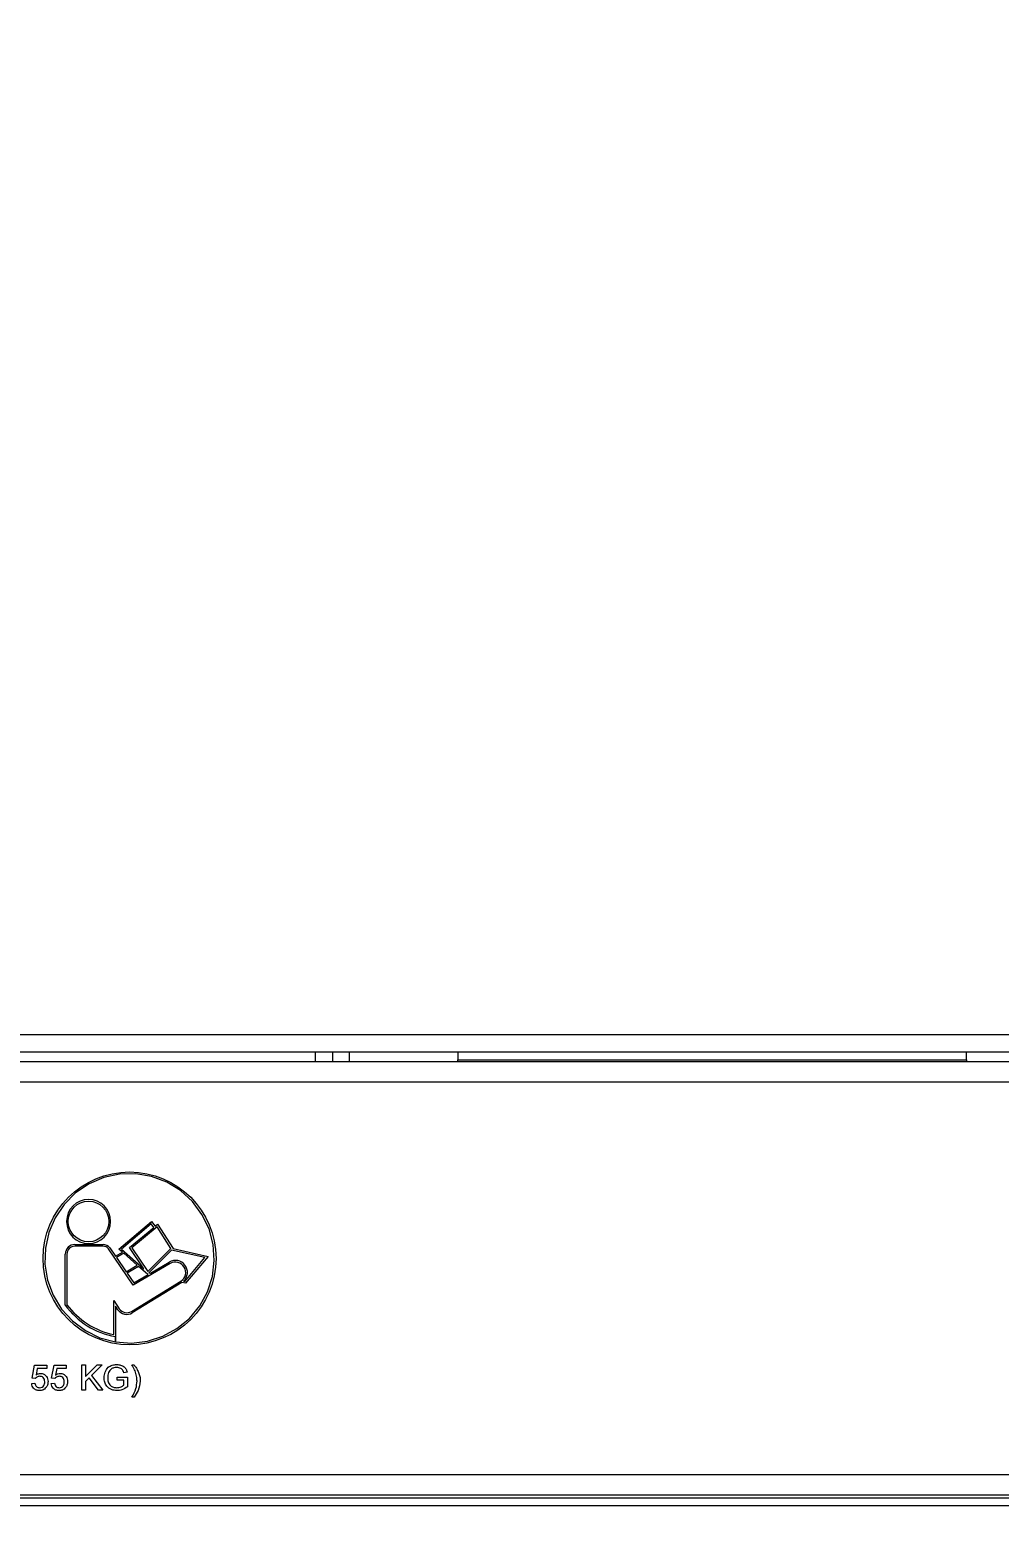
# Model space of a CAD drawing. Header units: inches. Extents: x 40138 to 76695, y -14500 to -5279.
# Drawn here: x 43431.5 to 43545.8, y -9959.8 to -9783.3 of the extents above; entities that cross this region are included whole.
import ezdxf

# ---------------------------------------------------------------- set-up
doc = ezdxf.new("R2010")
doc.units = ezdxf.units.IN
doc.header["$LTSCALE"] = 2
doc.header["$MEASUREMENT"] = 0
doc.header["$PDMODE"] = 35
doc.header["$PDSIZE"] = -1
doc.layers.add('M-ANNO-DIMS', color=7, linetype='Continuous', lineweight=13)
doc.layers.add('M-OBJECT-DETAILS', color=7, linetype='Continuous', lineweight=9)
doc.styles.get("Standard").update_dxf_attribs({"font": 'romans.shx', "width": 0.8})
doc.dimstyles.new('World Wide Dims', dxfattribs={"dimscale": 7, "dimtxt": 4.5, "dimasz": 3.5, "dimexe": 0.75, "dimexo": 0.75, "dimgap": 0.75, "dimtad": 0, "dimtih": 1, "dimtoh": 1, "dimdec": 0, "dimzin": 4, "dimdsep": 46, "dimtxsty": 'Standard', "dimcen": 0, "dimclrd": 256, "dimclre": 256, "dimclrt": 256, "dimadec": 0, "dimazin": 1, "dimtfac": 1, "dimtdec": 0, "dimtmove": 0, "dimatfit": 3, "dimfxl": 1, "dimtolj": 1, "dimtzin": 0, "dimlwd": -1, "dimlwe": -1, "dimarcsym": 0})

# ---------------------------------------------------------------- blocks, each defined once
blk = doc.blocks.new('*D47')
at = {"layer": 'Defpoints', "color": 0, "transparency": 16777216}
for p in [(44143.14, -8580.06), (42898.8, -10362.86), (42898.8, -10796.65)]:
    blk.add_point(p, dxfattribs=at)
at = {"layer": 'M-ANNO-DIMS', "transparency": 16777216}
for p, q in [((44143.14, -8585.31), (44143.14, -10801.9)), ((42898.8, -10368.11), (42898.8, -10801.9)), ((42923.3, -10796.65), (43189.89, -10796.65)), ((44118.64, -10796.65), (43361.19, -10796.65))]:
    blk.add_line(p, q, dxfattribs=at)
for points in [[(42923.3, -10792.57), (42923.3, -10800.74), (42898.8, -10796.65)], [(44118.64, -10792.57), (44118.64, -10800.74), (44143.14, -10796.65)]]:
    blk.add_solid(points, dxfattribs=at)
at = {"layer": 'M-ANNO-DIMS', "transparency": 16777216, "insert": (43275.54, -10796.65), "char_height": 31.5, "attachment_point": 5}
blk.add_mtext('\\A1;1244\\P [48.99]', dxfattribs=at)

msp = doc.modelspace()

# ---------------------------------------------------------------- linework, layer by layer
at = {"layer": 'M-OBJECT-DETAILS', "linetype": 'Continuous'}
for p, q in [((43346.914, -9901.872), (43917.036, -9901.872)), ((43917.036, -9903.961), (43346.914, -9903.961)), ((43465.175, -9905.089), (43465.175, -9903.961)), ((43467.175, -9903.961), (43467.175, -9905.089)), ((43469.175, -9905.089), (43469.175, -9903.961)), ((43481.975, -9903.961), (43481.975, -9904.85)), ((43541.975, -9904.85), (43541.975, -9903.961)), ((43884.302, -9905.089), (43379.648, -9905.089)), ((43481.975, -9904.85), (43541.975, -9904.85)), ((43481.975, -9905.089), (43481.975, -9904.85)), ((43541.975, -9904.85), (43541.975, -9905.089)), ((43884.302, -9907.497), (43379.648, -9907.497)), ((43905.955, -9953.822), (43357.995, -9953.822)), ((43905.975, -9956.608), (43357.975, -9956.608)), ((43905.955, -9956.23), (43357.995, -9956.23)), ((43905.975, -9957.497), (43357.975, -9957.497))]:
    msp.add_line(p, q, dxfattribs=at)
at = {"layer": 'M-OBJECT-DETAILS', "linetype": 'Continuous', "lineweight": 0}
for p, q in [((43441.99, -9927.187), (43445.814, -9923.93)), ((43445.814, -9923.93), (43446.246, -9924.504)), ((43445.782, -9924.22), (43442.295, -9927.189)), ((43443.237, -9927.015), (43446.092, -9924.633)), ((43446.497, -9924.555), (43443.504, -9927.053)), ((43446.092, -9924.633), (43445.782, -9924.22)), ((43446.246, -9924.504), (43446.544, -9924.255)), ((43448.116, -9927.106), (43446.497, -9924.555)), ((43446.544, -9924.255), (43448.37, -9927.133)), ((43436.789, -9926.652), (43438.402, -9926.652)), ((43440.113, -9926.852), (43436.789, -9926.852)), ((43438.402, -9926.652), (43438.402, -9926.527)), ((43438.403, -9926.527), (43438.403, -9926.652)), ((43438.403, -9926.652), (43440.113, -9926.652)), ((43443.677, -9931.457), (43440.74, -9927.146)), ((43440.9, -9927.026), (43441.578, -9928.021)), ((43442.393, -9927.542), (43441.99, -9927.187)), ((43442.295, -9927.189), (43444.92, -9929.506)), ((43444.92, -9929.506), (43443.237, -9927.015)), ((43443.504, -9927.053), (43445.396, -9929.853)), ((43445.396, -9929.853), (43448.116, -9927.106)), ((43448.204, -9927.301), (43445.532, -9930)), ((43452.139, -9928.193), (43448.204, -9927.301)), ((43448.37, -9927.133), (43452.505, -9928.07)), ((43435.655, -9933.817), (43435.655, -9927.785)), ((43435.855, -9927.785), (43435.855, -9933.752)), ((43441.578, -9928.021), (43442.393, -9927.542)), ((43442.551, -9927.682), (43441.691, -9928.186)), ((43441.691, -9928.186), (43442.836, -9929.867)), ((43444.152, -9929.095), (43442.551, -9927.682)), ((43442.836, -9929.867), (43444.152, -9929.095)), ((43448.026, -9928.896), (43443.677, -9931.457)), ((43445.692, -9930.038), (43447.925, -9928.724)), ((43449.749, -9931.004), (43452.139, -9928.193)), ((43452.505, -9928.07), (43449.822, -9931.227)), ((43444.31, -9929.234), (43442.949, -9930.033)), ((43442.949, -9930.033), (43443.736, -9931.19)), ((43443.461, -9934.543), (43449.279, -9930.984)), ((43443.736, -9931.19), (43445.443, -9930.185)), ((43445.367, -9930.167), (43444.31, -9929.234)), ((43445.443, -9930.185), (43445.367, -9930.167)), ((43445.532, -9930), (43445.692, -9930.038)), ((43449.62, -9930.974), (43449.749, -9931.004)), ((43449.421, -9931.132), (43443.565, -9934.713)), ((43449.822, -9931.227), (43449.421, -9931.132)), ((43441.367, -9933.272), (43442.026, -9934.235)), ((43441.367, -9937.28), (43441.367, -9933.272)), ((43441.567, -9933.919), (43441.567, -9938.147)), ((43441.861, -9934.348), (43441.567, -9933.919)), ((43441.566, -9938.147), (43441.566, -9937.522)), ((43431.733, -9942.439), (43432.041, -9940.9)), ((43432.041, -9940.9), (43433.464, -9940.9)), ((43432.355, -9941.285), (43432.203, -9942.062)), ((43433.464, -9941.285), (43432.355, -9941.285)), ((43433.464, -9940.9), (43433.464, -9941.285)), ((43434.041, -9942.439), (43434.349, -9940.9)), ((43434.349, -9940.9), (43435.772, -9940.9)), ((43434.663, -9941.285), (43434.51, -9942.062)), ((43435.772, -9941.285), (43434.663, -9941.285)), ((43435.772, -9940.9), (43435.772, -9941.285)), ((43437.618, -9940.862), (43438.041, -9940.862)), ((43437.618, -9943.862), (43437.618, -9940.862)), ((43438.041, -9942.244), (43439.423, -9940.862)), ((43438.041, -9940.862), (43438.041, -9942.244)), ((43440.003, -9940.862), (43438.749, -9942.116)), ((43439.423, -9940.862), (43440.003, -9940.862)), ((43443.503, -9940.862), (43443.772, -9940.862)), ((43431.695, -9943.054), (43432.08, -9943.016)), ((43432.118, -9942.477), (43431.733, -9942.439)), ((43434.003, -9943.054), (43434.387, -9943.016)), ((43434.426, -9942.477), (43434.041, -9942.439)), ((43438.481, -9942.384), (43438.041, -9942.823)), ((43438.041, -9942.823), (43438.041, -9943.862)), ((43439.559, -9943.862), (43438.481, -9942.384)), ((43438.749, -9942.116), (43440.08, -9943.862)), ((43441.772, -9942.323), (43443.003, -9942.323)), ((43441.772, -9942.67), (43441.772, -9942.323)), ((43442.58, -9942.67), (43441.772, -9942.67)), ((43442.953, -9941.707), (43442.566, -9941.805)), ((43442.58, -9943.238), (43442.58, -9942.67)), ((43443.003, -9942.323), (43443.003, -9943.433)), ((43438.041, -9943.862), (43437.618, -9943.862)), ((43440.08, -9943.862), (43439.559, -9943.862)), ((43443.772, -9944.67), (43443.503, -9944.67))]:
    msp.add_line(p, q, dxfattribs=at)
at = {"layer": 'M-OBJECT-DETAILS', "linetype": 'Continuous', "lineweight": 0, "flags": 128}
msp.add_lwpolyline([(43441.567, -9938.147), (43443.464, -9938.285), (43445.351, -9938.061), (43447.163, -9937.484), (43448.833, -9936.575), (43450.3, -9935.367), (43451.512, -9933.902), (43452.425, -9932.235), (43453.006, -9930.424), (43453.234, -9928.537), (43453.101, -9926.641), (43452.611, -9924.804), (43451.782, -9923.093), (43450.645, -9921.569), (43449.239, -9920.289), (43447.617, -9919.298), (43445.837, -9918.631), (43443.962, -9918.314), (43442.062, -9918.357), (43440.204, -9918.758), (43438.455, -9919.505), (43436.88, -9920.568), (43435.534, -9921.911), (43434.466, -9923.484), (43433.716, -9925.231), (43433.309, -9927.088), (43433.262, -9928.988), (43433.575, -9930.864), (43434.237, -9932.646), (43435.224, -9934.27), (43436.501, -9935.678), (43438.022, -9936.82), (43439.731, -9937.652), (43441.566, -9938.147)], dxfattribs=at)
at = {"layer": 'M-OBJECT-DETAILS', "linetype": 'Continuous', "lineweight": 0}
for centre, radius in [((43443.237, -9928.287), 10.2), ((43438.403, -9923.93), 2.399)]:
    msp.add_circle(centre, radius, dxfattribs=at)
for centre, radius, start, end in [((43438.403, -9923.93), 2.597, 270, 269.97793), ((43436.789, -9927.785), 1.134, 90, 180), ((43436.789, -9927.785), 0.934, 90, 180), ((43440.113, -9927.667), 1.015, 39.11471, 90), ((43440.113, -9927.667), 0.815, 39.67754, 90), ((43448.644, -9929.946), 1.418, 313.51702, 120.48838), ((43448.644, -9929.946), 1.218, 301.44673, 120.48838), ((43443.237, -9928.287), 9.385, 216.10396, 259.7455), ((43443.237, -9928.287), 9.185, 216.50865, 258.25454), ((43442.905, -9933.634), 1.265, 214.36362, 301.44673), ((43442.905, -9933.634), 1.065, 214.36362, 301.44673)]:
    msp.add_arc(centre, radius, start, end, dxfattribs=at)
for points, knots in [([(43440.233, -9942.376), (43440.255, -9942.149), (43440.3, -9941.696), (43440.66, -9941.139), (43441.194, -9940.862), (43441.551, -9940.836), (43441.73, -9940.823)], [0, 0, 0, 0, 0.2803491, 0.5593118, 0.7793147, 1, 1, 1, 1]), ([(43441.722, -9941.17), (43441.61, -9941.176), (43441.386, -9941.188), (43441.095, -9941.321), (43440.886, -9941.525), (43440.808, -9941.683), (43440.768, -9941.762)], [0, 0, 0, 0, 0.2802776, 0.5599535, 0.7798568, 1, 1, 1, 1]), ([(43442.566, -9941.805), (43442.533, -9941.702), (43442.466, -9941.497), (43442.174, -9941.218), (43441.893, -9941.188), (43441.722, -9941.17)], [0, 0, 0, 0, 0.2815956, 0.5608854, 1, 1, 1, 1]), ([(43441.73, -9940.823), (43441.884, -9940.834), (43442.191, -9940.855), (43442.591, -9941.044), (43442.846, -9941.36), (43442.918, -9941.591), (43442.953, -9941.707)], [0, 0, 0, 0, 0.2804063, 0.5598633, 0.7794758, 1, 1, 1, 1]), ([(43443.834, -9941.456), (43443.776, -9941.343), (43443.672, -9941.142), (43443.554, -9940.947), (43443.503, -9940.862)], [0, 0, 0, 0, 0.5598991, 1, 1, 1, 1]), ([(43443.772, -9940.862), (43443.9, -9941.036), (43444.128, -9941.348), (43444.278, -9941.704), (43444.344, -9941.86)], [0, 0, 0, 0, 0.5600083, 1, 1, 1, 1]), ([(43444.03, -9942.027), (43444.001, -9941.917), (43443.949, -9941.723), (43443.869, -9941.538), (43443.834, -9941.456)], [0, 0, 0, 0, 0.5599311, 1, 1, 1, 1]), ([(43432.627, -9943.9), (43432.496, -9943.89), (43432.234, -9943.868), (43431.926, -9943.648), (43431.744, -9943.359), (43431.711, -9943.156), (43431.695, -9943.054)], [0, 0, 0, 0, 0.2800722, 0.5592573, 0.7794254, 1, 1, 1, 1]), ([(43432.08, -9943.016), (43432.096, -9943.094), (43432.127, -9943.25), (43432.257, -9943.44), (43432.441, -9943.541), (43432.567, -9943.55), (43432.629, -9943.554)], [0, 0, 0, 0, 0.2807202, 0.5599359, 0.7796232, 1, 1, 1, 1]), ([(43432.631, -9942.208), (43432.575, -9942.211), (43432.461, -9942.217), (43432.269, -9942.295), (43432.175, -9942.408), (43432.118, -9942.477)], [0, 0, 0, 0, 0.2809314, 0.5611637, 1, 1, 1, 1]), ([(43432.203, -9942.062), (43432.294, -9942), (43432.456, -9941.888), (43432.652, -9941.87), (43432.738, -9941.862)], [0, 0, 0, 0, 0.5599541, 1, 1, 1, 1]), ([(43432.629, -9943.554), (43432.728, -9943.544), (43432.924, -9943.524), (43433.128, -9943.32), (43433.221, -9943.086), (43433.229, -9942.933), (43433.233, -9942.856)], [0, 0, 0, 0, 0.27953274, 0.55824364, 0.77888227, 1, 1, 1, 1]), ([(43433.233, -9942.856), (43433.227, -9942.762), (43433.215, -9942.574), (43433.073, -9942.339), (43432.853, -9942.221), (43432.705, -9942.212), (43432.631, -9942.208)], [0, 0, 0, 0, 0.2806554, 0.5596063, 0.7792938, 1, 1, 1, 1]), ([(43432.738, -9941.862), (43432.875, -9941.88), (43433.15, -9941.915), (43433.44, -9942.19), (43433.597, -9942.51), (43433.611, -9942.725), (43433.618, -9942.833)], [0, 0, 0, 0, 0.2791706, 0.5588021, 0.7791686, 1, 1, 1, 1]), ([(43433.618, -9942.833), (43433.608, -9942.976), (43433.589, -9943.23), (43433.45, -9943.443), (43433.388, -9943.536)], [0, 0, 0, 0, 0.559746, 1, 1, 1, 1]), ([(43434.935, -9943.9), (43434.804, -9943.89), (43434.541, -9943.868), (43434.234, -9943.648), (43434.052, -9943.359), (43434.019, -9943.156), (43434.003, -9943.054)], [0, 0, 0, 0, 0.2800646, 0.5592526, 0.7794231, 1, 1, 1, 1]), ([(43434.387, -9943.016), (43434.403, -9943.094), (43434.435, -9943.25), (43434.564, -9943.44), (43434.749, -9943.541), (43434.874, -9943.55), (43434.937, -9943.554)], [0, 0, 0, 0, 0.2807251, 0.5599457, 0.7796367, 1, 1, 1, 1]), ([(43434.939, -9942.208), (43434.882, -9942.211), (43434.769, -9942.217), (43434.577, -9942.295), (43434.483, -9942.408), (43434.426, -9942.477)], [0, 0, 0, 0, 0.2809138, 0.5611529, 1, 1, 1, 1]), ([(43434.51, -9942.062), (43434.601, -9942), (43434.764, -9941.888), (43434.959, -9941.87), (43435.045, -9941.862)], [0, 0, 0, 0, 0.5599399, 1, 1, 1, 1]), ([(43434.937, -9943.554), (43435.036, -9943.544), (43435.232, -9943.524), (43435.435, -9943.32), (43435.529, -9943.086), (43435.537, -9942.933), (43435.541, -9942.856)], [0, 0, 0, 0, 0.279544, 0.558252, 0.778883, 1, 1, 1, 1]), ([(43435.541, -9942.856), (43435.535, -9942.762), (43435.523, -9942.574), (43435.381, -9942.339), (43435.161, -9942.221), (43435.013, -9942.212), (43434.939, -9942.208)], [0, 0, 0, 0, 0.2806556, 0.5595964, 0.7792954, 1, 1, 1, 1]), ([(43435.045, -9941.862), (43435.183, -9941.88), (43435.458, -9941.915), (43435.748, -9942.19), (43435.905, -9942.51), (43435.919, -9942.725), (43435.926, -9942.833)], [0, 0, 0, 0, 0.2791706, 0.5588021, 0.7791686, 1, 1, 1, 1]), ([(43435.926, -9942.833), (43435.915, -9942.976), (43435.896, -9943.23), (43435.757, -9943.443), (43435.696, -9943.536)], [0, 0, 0, 0, 0.559746, 1, 1, 1, 1]), ([(43441.763, -9943.9), (43441.535, -9943.878), (43441.081, -9943.835), (43440.543, -9943.446), (43440.275, -9942.912), (43440.247, -9942.555), (43440.233, -9942.376)], [0, 0, 0, 0, 0.2801983, 0.5590182, 0.7792762, 1, 1, 1, 1]), ([(43440.768, -9941.762), (43440.732, -9941.871), (43440.667, -9942.066), (43440.66, -9942.271), (43440.657, -9942.361)], [0, 0, 0, 0, 0.5598028, 1, 1, 1, 1]), ([(43440.657, -9942.361), (43440.666, -9942.531), (43440.684, -9942.87), (43440.935, -9943.298), (43441.328, -9943.516), (43441.594, -9943.541), (43441.727, -9943.554)], [0, 0, 0, 0, 0.28080638, 0.55947844, 0.77945487, 1, 1, 1, 1]), ([(43441.727, -9943.554), (43441.901, -9943.533), (43442.212, -9943.496), (43442.467, -9943.317), (43442.58, -9943.238)], [0, 0, 0, 0, 0.5594231, 1, 1, 1, 1]), ([(43443.503, -9944.67), (43443.694, -9944.337), (43444.035, -9943.744), (43444.093, -9943.065), (43444.118, -9942.766)], [0, 0, 0, 0, 0.5600232, 1, 1, 1, 1]), ([(43444.503, -9942.764), (43444.45, -9943.153), (43444.357, -9943.849), (43443.951, -9944.418), (43443.772, -9944.67)], [0, 0, 0, 0, 0.558719, 1, 1, 1, 1]), ([(43444.118, -9942.766), (43444.113, -9942.626), (43444.105, -9942.377), (43444.053, -9942.134), (43444.03, -9942.027)], [0, 0, 0, 0, 0.5599213, 1, 1, 1, 1]), ([(43444.344, -9941.86), (43444.395, -9942.025), (43444.487, -9942.32), (43444.498, -9942.628), (43444.503, -9942.764)], [0, 0, 0, 0, 0.55983863, 1, 1, 1, 1]), ([(43433.388, -9943.536), (43433.269, -9943.655), (43433.056, -9943.867), (43432.758, -9943.89), (43432.627, -9943.9)], [0, 0, 0, 0, 0.5584898, 1, 1, 1, 1]), ([(43435.696, -9943.536), (43435.577, -9943.655), (43435.364, -9943.867), (43435.066, -9943.89), (43434.935, -9943.9)], [0, 0, 0, 0, 0.5584804, 1, 1, 1, 1]), ([(43443.003, -9943.433), (43442.792, -9943.579), (43442.416, -9943.84), (43441.962, -9943.882), (43441.763, -9943.9)], [0, 0, 0, 0, 0.559914, 1, 1, 1, 1])]:
    msp.add_open_spline(points, degree=3, knots=knots, dxfattribs=at)

# ---------------------------------------------------------------- dimensions: what is measured, and where the dimension line sits
at = {"layer": 'M-ANNO-DIMS'}
dim = msp.add_linear_dim(base=(42898.801, -10796.654), p1=(44143.143, -8580.061), p2=(42898.801, -10362.859), angle=180, dimstyle='World Wide Dims', override={"dimpost": '\\X'}, dxfattribs=at)
dim.commit()
dim.dimension.update_dxf_attribs({"geometry": '*D47', "text_midpoint": (43275.538, -10796.654), "dimtype": 160})

doc.saveas('drawing.dxf')
